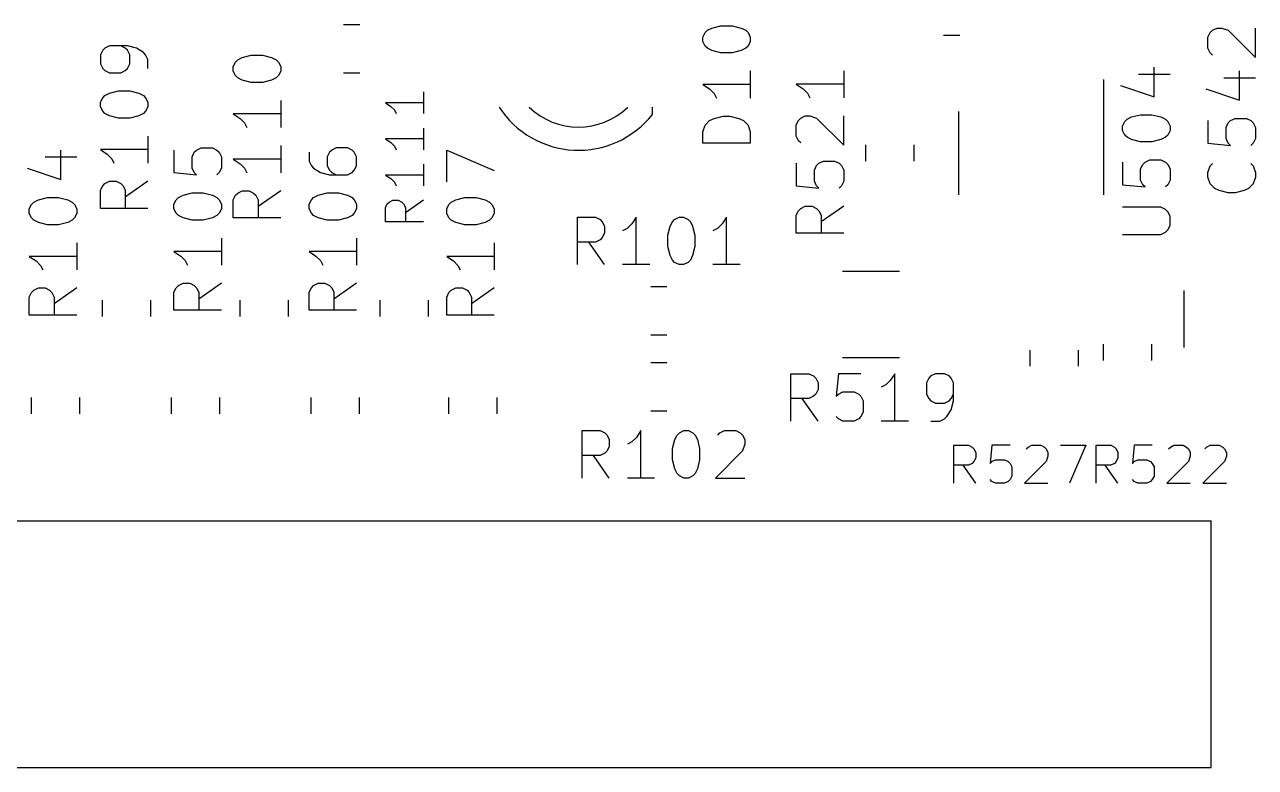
# Model space of a CAD drawing. Extents: x 51 to 209, y -132 to -32.
# Drawn here: x 78.47 to 104.42, y -130.64 to -114.97 of the extents above; entities that cross this region are included whole.
import ezdxf

# ---------------------------------------------------------------- set-up
doc = ezdxf.new("R2010")
doc.units = 0
doc.layers.add('BLACK', color=7, linetype='CONTINUOUS')

msp = doc.modelspace()

# ---------------------------------------------------------------- linework, layer by layer
at = {"layer": 'BLACK', "linetype": 'CONTINUOUS'}
for p, q in [((85.1947, -114.974), (85.5373, -114.974)), ((92.7684, -115.236), (92.816, -115.141)), ((92.816, -115.141), (92.8636, -115.094)), ((92.8636, -115.094), (92.9589, -115.046)), ((92.9589, -115.046), (93.1493, -114.998)), ((93.1493, -114.998), (93.3874, -114.998)), ((93.3874, -114.998), (93.5779, -115.046)), ((93.5779, -115.046), (93.6731, -115.094)), ((93.6731, -115.094), (93.7208, -115.141)), ((93.7208, -115.141), (93.7684, -115.236)), ((97.8447, -115.194), (98.1873, -115.194)), ((103.418, -115.236), (103.466, -115.141)), ((103.466, -115.141), (103.514, -115.094)), ((103.514, -115.094), (103.609, -115.046)), ((103.609, -115.046), (103.704, -115.046)), ((103.704, -115.046), (103.847, -115.094)), ((103.847, -115.094), (104.418, -115.665)), ((104.418, -115.665), (104.418, -115.046)), ((80.1636, -115.469), (80.116, -115.516)), ((80.2589, -115.421), (80.1636, -115.469)), ((80.6398, -115.421), (80.2589, -115.421)), ((80.5922, -115.469), (80.497, -115.421)), ((80.6398, -115.516), (80.5922, -115.469)), ((80.8303, -115.469), (80.6398, -115.421)), ((80.9731, -115.564), (80.8303, -115.469)), ((92.7684, -115.332), (92.7684, -115.236)), ((92.816, -115.427), (92.7684, -115.332)), ((92.8636, -115.474), (92.816, -115.427)), ((93.7208, -115.427), (93.6731, -115.474)), ((93.7684, -115.332), (93.7208, -115.427)), ((93.7684, -115.236), (93.7684, -115.332)), ((103.418, -115.474), (103.418, -115.236)), ((80.116, -115.516), (80.0684, -115.611)), ((80.0684, -115.611), (80.0684, -115.802)), ((80.6874, -115.611), (80.6398, -115.516)), ((80.6874, -115.802), (80.6874, -115.611)), ((81.0208, -115.611), (80.9731, -115.564)), ((81.0684, -115.707), (81.0208, -115.611)), ((81.0684, -115.897), (81.0684, -115.707)), ((82.916, -115.764), (82.9636, -115.716)), ((82.9636, -115.716), (83.0589, -115.669)), ((83.0589, -115.669), (83.2493, -115.621)), ((83.2493, -115.621), (83.4874, -115.621)), ((83.4874, -115.621), (83.6779, -115.669)), ((83.6779, -115.669), (83.7731, -115.716)), ((83.7731, -115.716), (83.8208, -115.764)), ((92.9589, -115.522), (92.8636, -115.474)), ((93.1493, -115.57), (92.9589, -115.522)), ((93.3874, -115.57), (93.1493, -115.57)), ((93.5779, -115.522), (93.3874, -115.57)), ((93.6731, -115.474), (93.5779, -115.522)), ((103.466, -115.57), (103.418, -115.474)), ((103.514, -115.617), (103.466, -115.57)), ((80.0684, -115.802), (80.116, -115.897)), ((80.116, -115.897), (80.1636, -115.945)), ((80.1636, -115.945), (80.2589, -115.992)), ((80.497, -115.992), (80.5922, -115.945)), ((80.5922, -115.945), (80.6398, -115.897)), ((80.6398, -115.897), (80.6874, -115.802)), ((82.8684, -115.859), (82.916, -115.764)), ((82.8684, -115.954), (82.8684, -115.859)), ((82.916, -116.049), (82.8684, -115.954)), ((83.8208, -115.764), (83.8684, -115.859)), ((83.8684, -115.954), (83.8208, -116.049)), ((83.8684, -115.859), (83.8684, -115.954)), ((93.7684, -115.951), (93.7684, -116.522)), ((95.7384, -115.946), (95.7384, -116.517)), ((102.285, -116.494), (102.285, -115.874)), ((104.085, -116.57), (104.085, -115.951)), ((80.2589, -115.992), (80.497, -115.992)), ((82.9636, -116.097), (82.916, -116.049)), ((83.0589, -116.145), (82.9636, -116.097)), ((83.2493, -116.192), (83.0589, -116.145)), ((83.4874, -116.192), (83.2493, -116.192)), ((83.6779, -116.145), (83.4874, -116.192)), ((83.7731, -116.097), (83.6779, -116.145)), ((83.8208, -116.049), (83.7731, -116.097)), ((85.1947, -115.994), (85.5373, -115.994)), ((93.7684, -116.236), (92.7684, -116.236)), ((92.7684, -116.236), (92.9112, -116.332)), ((95.7384, -116.232), (94.7384, -116.232)), ((94.7384, -116.232), (94.8812, -116.327)), ((101.226, -118.564), (101.226, -116.134)), ((101.952, -116.017), (102.618, -116.017)), ((103.752, -116.094), (104.418, -116.094)), ((80.116, -116.516), (80.1636, -116.469)), ((80.1636, -116.469), (80.2589, -116.421)), ((80.2589, -116.421), (80.4493, -116.373)), ((80.4493, -116.373), (80.6874, -116.373)), ((80.6874, -116.373), (80.8779, -116.421)), ((80.8779, -116.421), (80.9731, -116.469)), ((80.9731, -116.469), (81.0208, -116.516)), ((86.8779, -116.394), (86.8779, -116.851)), ((92.9112, -116.332), (93.0065, -116.427)), ((93.0065, -116.427), (93.0541, -116.522)), ((94.8812, -116.327), (94.9765, -116.422)), ((94.9765, -116.422), (95.0241, -116.517)), ((101.571, -116.255), (102.285, -116.494)), ((103.371, -116.332), (104.085, -116.57)), ((80.0684, -116.611), (80.116, -116.516)), ((80.0684, -116.707), (80.0684, -116.611)), ((80.116, -116.802), (80.0684, -116.707)), ((81.0208, -116.516), (81.0684, -116.611)), ((81.0684, -116.707), (81.0208, -116.802)), ((81.0684, -116.611), (81.0684, -116.707)), ((83.8684, -116.573), (83.8684, -117.145)), ((86.8779, -116.622), (86.0779, -116.622)), ((86.0779, -116.622), (86.1922, -116.698)), ((86.1922, -116.698), (86.2684, -116.774)), ((91.706, -116.87), (91.706, -116.714)), ((80.1636, -116.849), (80.116, -116.802)), ((80.2589, -116.897), (80.1636, -116.849)), ((80.4493, -116.945), (80.2589, -116.897)), ((80.6874, -116.945), (80.4493, -116.945)), ((80.8779, -116.897), (80.6874, -116.945)), ((80.9731, -116.849), (80.8779, -116.897)), ((81.0208, -116.802), (80.9731, -116.849)), ((83.8684, -116.859), (82.8684, -116.859)), ((82.8684, -116.859), (83.0112, -116.954)), ((83.0112, -116.954), (83.1065, -117.049)), ((86.2684, -116.774), (86.3065, -116.851)), ((92.816, -117.094), (92.9112, -116.998)), ((92.9112, -116.998), (93.0065, -116.951)), ((93.0065, -116.951), (93.197, -116.903)), ((93.197, -116.903), (93.3398, -116.903)), ((93.3398, -116.903), (93.5303, -116.951)), ((93.5303, -116.951), (93.6255, -116.998)), ((93.6255, -116.998), (93.7208, -117.094)), ((94.7384, -117.089), (94.786, -116.994)), ((94.786, -116.994), (94.8336, -116.946)), ((94.8336, -116.946), (94.9289, -116.898)), ((94.9289, -116.898), (95.0241, -116.898)), ((95.0241, -116.898), (95.167, -116.946)), ((95.167, -116.946), (95.7384, -117.517)), ((95.7384, -117.517), (95.7384, -116.898)), ((98.156, -116.804), (98.156, -118.564)), ((101.618, -117.113), (101.666, -117.017)), ((101.666, -117.017), (101.714, -116.97)), ((101.714, -116.97), (101.809, -116.922)), ((101.809, -116.922), (101.999, -116.874)), ((101.999, -116.874), (102.237, -116.874)), ((102.237, -116.874), (102.428, -116.922)), ((102.428, -116.922), (102.523, -116.97)), ((102.523, -116.97), (102.571, -117.017)), ((102.571, -117.017), (102.618, -117.113)), ((103.418, -116.998), (103.418, -117.474)), ((103.847, -117.046), (103.895, -116.998)), ((103.895, -116.998), (103.99, -116.951)), ((103.99, -116.951), (104.228, -116.951)), ((104.228, -116.951), (104.323, -116.998)), ((104.323, -116.998), (104.371, -117.046)), ((83.1065, -117.049), (83.1541, -117.145)), ((86.8779, -117.155), (86.8779, -117.613)), ((92.7684, -117.236), (92.816, -117.094)), ((92.7684, -117.474), (92.7684, -117.236)), ((93.7208, -117.094), (93.7684, -117.236)), ((93.7684, -117.236), (93.7684, -117.474)), ((94.7384, -117.327), (94.7384, -117.089)), ((101.618, -117.208), (101.618, -117.113)), ((101.666, -117.303), (101.618, -117.208)), ((102.618, -117.208), (102.571, -117.303)), ((102.618, -117.113), (102.618, -117.208)), ((103.799, -117.141), (103.847, -117.046)), ((103.799, -117.379), (103.799, -117.141)), ((104.371, -117.046), (104.418, -117.141)), ((104.418, -117.141), (104.418, -117.379)), ((81.0684, -117.326), (81.0684, -117.897)), ((83.8684, -117.526), (83.8684, -118.097)), ((86.8779, -117.384), (86.0779, -117.384)), ((86.0779, -117.384), (86.1922, -117.46)), ((86.1922, -117.46), (86.2684, -117.536)), ((86.2684, -117.536), (86.3065, -117.613)), ((93.7684, -117.474), (92.7684, -117.474)), ((94.786, -117.422), (94.7384, -117.327)), ((94.8336, -117.47), (94.786, -117.422)), ((96.206, -117.855), (96.206, -117.513)), ((97.226, -117.855), (97.226, -117.513)), ((101.714, -117.351), (101.666, -117.303)), ((101.809, -117.398), (101.714, -117.351)), ((101.999, -117.446), (101.809, -117.398)), ((102.237, -117.446), (101.999, -117.446)), ((102.428, -117.398), (102.237, -117.446)), ((102.523, -117.351), (102.428, -117.398)), ((102.571, -117.303), (102.523, -117.351)), ((103.418, -117.474), (103.895, -117.522)), ((103.847, -117.474), (103.799, -117.379)), ((103.895, -117.522), (103.847, -117.474)), ((104.371, -117.474), (104.323, -117.522)), ((104.418, -117.379), (104.371, -117.474)), ((78.9017, -117.766), (79.5684, -117.766)), ((79.235, -118.242), (79.235, -117.623)), ((81.0684, -117.611), (80.0684, -117.611)), ((80.0684, -117.611), (80.2112, -117.707)), ((80.2112, -117.707), (80.3065, -117.802)), ((80.3065, -117.802), (80.3541, -117.897)), ((81.6184, -117.619), (81.6184, -118.095)), ((81.9993, -117.761), (82.047, -117.666)), ((81.9993, -117.999), (81.9993, -117.761)), ((82.047, -117.666), (82.0946, -117.619)), ((82.0946, -117.619), (82.1898, -117.571)), ((82.1898, -117.571), (82.4279, -117.571)), ((82.4279, -117.571), (82.5231, -117.619)), ((82.5231, -117.619), (82.5708, -117.666)), ((82.5708, -117.666), (82.6184, -117.761)), ((82.6184, -117.761), (82.6184, -117.999)), ((84.4684, -117.666), (84.4684, -117.857)), ((84.897, -117.666), (84.8493, -117.761)), ((84.8493, -117.761), (84.8493, -117.952)), ((84.9446, -117.619), (84.897, -117.666)), ((85.0398, -117.571), (84.9446, -117.619)), ((85.2779, -117.571), (85.0398, -117.571)), ((85.3731, -117.619), (85.2779, -117.571)), ((85.4208, -117.666), (85.3731, -117.619)), ((85.4684, -117.761), (85.4208, -117.666)), ((85.4684, -117.952), (85.4684, -117.761)), ((87.3684, -118.29), (87.3684, -117.623)), ((87.3684, -117.623), (88.3684, -118.052)), ((78.5208, -118.004), (79.235, -118.242)), ((82.047, -118.095), (81.9993, -117.999)), ((82.6184, -117.999), (82.5708, -118.095)), ((83.8684, -117.811), (82.8684, -117.811)), ((82.8684, -117.811), (83.0112, -117.907)), ((83.0112, -117.907), (83.1065, -118.002)), ((83.1065, -118.002), (83.1541, -118.097)), ((84.4684, -117.857), (84.516, -117.952)), ((84.516, -117.952), (84.5636, -117.999)), ((84.5636, -117.999), (84.7065, -118.095)), ((84.8493, -117.952), (84.897, -118.047)), ((84.897, -118.047), (84.9446, -118.095)), ((85.3731, -118.095), (85.4208, -118.047)), ((85.4208, -118.047), (85.4684, -117.952)), ((86.8779, -117.917), (86.8779, -118.374)), ((94.7384, -117.898), (94.7384, -118.374)), ((95.1193, -118.041), (95.167, -117.946)), ((95.1193, -118.279), (95.1193, -118.041)), ((95.167, -117.946), (95.2146, -117.898)), ((95.2146, -117.898), (95.3098, -117.851)), ((95.3098, -117.851), (95.5479, -117.851)), ((95.5479, -117.851), (95.6431, -117.898)), ((95.6431, -117.898), (95.6908, -117.946)), ((95.6908, -117.946), (95.7384, -118.041)), ((95.7384, -118.041), (95.7384, -118.279)), ((101.618, -117.874), (101.618, -118.351)), ((101.999, -118.017), (102.047, -117.922)), ((101.999, -118.255), (101.999, -118.017)), ((102.047, -117.922), (102.095, -117.874)), ((102.095, -117.874), (102.19, -117.827)), ((102.19, -117.827), (102.428, -117.827)), ((102.428, -117.827), (102.523, -117.874)), ((102.523, -117.874), (102.571, -117.922)), ((102.571, -117.922), (102.618, -118.017)), ((102.618, -118.017), (102.618, -118.255)), ((103.418, -118.094), (103.466, -117.951)), ((103.466, -117.951), (103.514, -117.903)), ((104.323, -117.903), (104.371, -117.951)), ((104.371, -117.951), (104.418, -118.094)), ((80.1636, -118.326), (80.2589, -118.278)), ((80.2589, -118.278), (80.4017, -118.278)), ((80.4017, -118.278), (80.497, -118.326)), ((81.0684, -118.278), (80.5922, -118.611)), ((81.6184, -118.095), (82.0946, -118.142)), ((82.0946, -118.142), (82.047, -118.095)), ((82.5708, -118.095), (82.5231, -118.142)), ((84.7065, -118.095), (84.897, -118.142)), ((84.897, -118.142), (85.2779, -118.142)), ((84.9446, -118.095), (85.0398, -118.142)), ((85.2779, -118.142), (85.3731, -118.095)), ((86.8779, -118.146), (86.0779, -118.146)), ((86.0779, -118.146), (86.1922, -118.222)), ((86.1922, -118.222), (86.2684, -118.298)), ((86.2684, -118.298), (86.3065, -118.374)), ((95.167, -118.374), (95.1193, -118.279)), ((95.7384, -118.279), (95.6908, -118.374)), ((102.047, -118.351), (101.999, -118.255)), ((102.618, -118.255), (102.571, -118.351)), ((103.418, -118.189), (103.418, -118.094)), ((103.466, -118.332), (103.418, -118.189)), ((104.418, -118.189), (104.371, -118.332)), ((104.418, -118.094), (104.418, -118.189)), ((80.0684, -118.469), (80.116, -118.373)), ((80.0684, -118.849), (80.0684, -118.469)), ((80.116, -118.373), (80.1636, -118.326)), ((80.497, -118.326), (80.5446, -118.373)), ((80.5446, -118.373), (80.5922, -118.469)), ((80.5922, -118.469), (80.5922, -118.849)), ((81.7136, -118.619), (81.8089, -118.571)), ((81.8089, -118.571), (81.9993, -118.523)), ((81.9993, -118.523), (82.2374, -118.523)), ((82.2374, -118.523), (82.4279, -118.571)), ((82.4279, -118.571), (82.5231, -118.619)), ((82.8684, -118.669), (82.916, -118.573)), ((82.916, -118.573), (82.9636, -118.526)), ((82.9636, -118.526), (83.0589, -118.478)), ((83.0589, -118.478), (83.2017, -118.478)), ((83.2017, -118.478), (83.297, -118.526)), ((83.297, -118.526), (83.3446, -118.573)), ((83.3446, -118.573), (83.3922, -118.669)), ((83.8684, -118.478), (83.3922, -118.811)), ((84.5636, -118.619), (84.6589, -118.571)), ((84.6589, -118.571), (84.8493, -118.523)), ((84.8493, -118.523), (85.0874, -118.523)), ((85.0874, -118.523), (85.2779, -118.571)), ((85.2779, -118.571), (85.3731, -118.619)), ((94.7384, -118.374), (95.2146, -118.422)), ((95.2146, -118.422), (95.167, -118.374)), ((95.6908, -118.374), (95.6431, -118.422)), ((101.618, -118.351), (102.095, -118.398)), ((102.095, -118.398), (102.047, -118.351)), ((102.571, -118.351), (102.523, -118.398)), ((103.561, -118.427), (103.466, -118.332)), ((103.656, -118.474), (103.561, -118.427)), ((103.847, -118.522), (103.656, -118.474)), ((103.99, -118.522), (103.847, -118.522)), ((104.18, -118.474), (103.99, -118.522)), ((104.276, -118.427), (104.18, -118.474)), ((104.371, -118.332), (104.276, -118.427)), ((78.5684, -118.861), (78.616, -118.766)), ((78.616, -118.766), (78.6636, -118.719)), ((78.6636, -118.719), (78.7589, -118.671)), ((78.7589, -118.671), (78.9493, -118.623)), ((78.9493, -118.623), (79.1874, -118.623)), ((79.1874, -118.623), (79.3779, -118.671)), ((79.3779, -118.671), (79.4731, -118.719)), ((79.4731, -118.719), (79.5208, -118.766)), ((79.5208, -118.766), (79.5684, -118.861)), ((81.6184, -118.761), (81.666, -118.666)), ((81.6184, -118.857), (81.6184, -118.761)), ((81.666, -118.666), (81.7136, -118.619)), ((82.5231, -118.619), (82.5708, -118.666)), ((82.5708, -118.666), (82.6184, -118.761)), ((82.6184, -118.761), (82.6184, -118.857)), ((82.8684, -119.049), (82.8684, -118.669)), ((83.3922, -118.669), (83.3922, -119.049)), ((84.4684, -118.761), (84.516, -118.666)), ((84.4684, -118.857), (84.4684, -118.761)), ((84.516, -118.666), (84.5636, -118.619)), ((85.3731, -118.619), (85.4208, -118.666)), ((85.4208, -118.666), (85.4684, -118.761)), ((85.4684, -118.761), (85.4684, -118.857)), ((86.0779, -118.832), (86.116, -118.755)), ((86.0779, -119.136), (86.0779, -118.832)), ((86.116, -118.755), (86.1541, -118.717)), ((86.1541, -118.717), (86.2303, -118.679)), ((86.2303, -118.679), (86.3446, -118.679)), ((86.3446, -118.679), (86.4208, -118.717)), ((86.4208, -118.717), (86.4589, -118.755)), ((86.4589, -118.755), (86.497, -118.832)), ((86.8779, -118.679), (86.497, -118.946)), ((86.497, -118.832), (86.497, -119.136)), ((87.3684, -118.861), (87.416, -118.766)), ((87.416, -118.766), (87.4636, -118.719)), ((87.4636, -118.719), (87.5589, -118.671)), ((87.5589, -118.671), (87.7493, -118.623)), ((87.7493, -118.623), (87.9874, -118.623)), ((87.9874, -118.623), (88.1779, -118.671)), ((88.1779, -118.671), (88.2731, -118.719)), ((88.2731, -118.719), (88.3208, -118.766)), ((88.3208, -118.766), (88.3684, -118.861)), ((94.8336, -118.851), (94.9289, -118.803)), ((94.9289, -118.803), (95.0717, -118.803)), ((95.0717, -118.803), (95.167, -118.851)), ((95.7384, -118.803), (95.2622, -119.136)), ((102.428, -118.827), (101.618, -118.827)), ((102.523, -118.874), (102.428, -118.827)), ((78.5684, -118.957), (78.5684, -118.861)), ((78.616, -119.052), (78.5684, -118.957)), ((78.6636, -119.099), (78.616, -119.052)), ((78.7589, -119.147), (78.6636, -119.099)), ((79.4731, -119.099), (79.3779, -119.147)), ((79.5208, -119.052), (79.4731, -119.099)), ((79.5684, -118.957), (79.5208, -119.052)), ((79.5684, -118.861), (79.5684, -118.957)), ((81.0684, -118.849), (80.0684, -118.849)), ((81.666, -118.952), (81.6184, -118.857)), ((81.7136, -118.999), (81.666, -118.952)), ((81.8089, -119.047), (81.7136, -118.999)), ((81.9993, -119.095), (81.8089, -119.047)), ((82.2374, -119.095), (81.9993, -119.095)), ((82.4279, -119.047), (82.2374, -119.095)), ((82.5231, -118.999), (82.4279, -119.047)), ((82.5708, -118.952), (82.5231, -118.999)), ((82.6184, -118.857), (82.5708, -118.952)), ((83.8684, -119.049), (82.8684, -119.049)), ((84.516, -118.952), (84.4684, -118.857)), ((84.5636, -118.999), (84.516, -118.952)), ((84.6589, -119.047), (84.5636, -118.999)), ((84.8493, -119.095), (84.6589, -119.047)), ((85.0874, -119.095), (84.8493, -119.095)), ((85.2779, -119.047), (85.0874, -119.095)), ((85.3731, -118.999), (85.2779, -119.047)), ((85.4208, -118.952), (85.3731, -118.999)), ((85.4684, -118.857), (85.4208, -118.952)), ((87.3684, -118.957), (87.3684, -118.861)), ((87.416, -119.052), (87.3684, -118.957)), ((87.4636, -119.099), (87.416, -119.052)), ((87.5589, -119.147), (87.4636, -119.099)), ((88.2731, -119.099), (88.1779, -119.147)), ((88.3208, -119.052), (88.2731, -119.099)), ((88.3684, -118.957), (88.3208, -119.052)), ((88.3684, -118.861), (88.3684, -118.957)), ((90.1255, -120.036), (90.1255, -119.036)), ((90.1255, -119.036), (90.5065, -119.036)), ((90.5065, -119.036), (90.6017, -119.084)), ((90.6017, -119.084), (90.6493, -119.132)), ((91.3636, -119.036), (91.2684, -119.179)), ((91.3636, -120.036), (91.3636, -119.036)), ((92.1255, -119.132), (92.1731, -119.084)), ((92.1731, -119.084), (92.2684, -119.036)), ((92.2684, -119.036), (92.3636, -119.036)), ((92.3636, -119.036), (92.4589, -119.084)), ((92.4589, -119.084), (92.5065, -119.132)), ((93.2684, -119.036), (93.1731, -119.179)), ((93.2684, -120.036), (93.2684, -119.036)), ((94.7384, -118.994), (94.786, -118.898)), ((94.7384, -119.374), (94.7384, -118.994)), ((94.786, -118.898), (94.8336, -118.851)), ((95.167, -118.851), (95.2146, -118.898)), ((95.2146, -118.898), (95.2622, -118.994)), ((95.2622, -118.994), (95.2622, -119.374)), ((102.571, -118.922), (102.523, -118.874)), ((102.618, -119.017), (102.571, -118.922)), ((102.618, -119.208), (102.618, -119.017)), ((78.9493, -119.195), (78.7589, -119.147)), ((79.1874, -119.195), (78.9493, -119.195)), ((79.3779, -119.147), (79.1874, -119.195)), ((86.8779, -119.136), (86.0779, -119.136)), ((87.7493, -119.195), (87.5589, -119.147)), ((87.9874, -119.195), (87.7493, -119.195)), ((88.1779, -119.147), (87.9874, -119.195)), ((90.6493, -119.132), (90.697, -119.227)), ((90.697, -119.227), (90.697, -119.37)), ((91.1731, -119.274), (91.0779, -119.322)), ((91.2684, -119.179), (91.1731, -119.274)), ((92.0303, -119.417), (92.0779, -119.227)), ((92.0779, -119.227), (92.1255, -119.132)), ((92.5065, -119.132), (92.5541, -119.227)), ((92.5541, -119.227), (92.6017, -119.417)), ((93.0779, -119.274), (92.9827, -119.322)), ((93.1731, -119.179), (93.0779, -119.274)), ((102.428, -119.398), (102.523, -119.351)), ((102.523, -119.351), (102.571, -119.303)), ((102.571, -119.303), (102.618, -119.208)), ((79.5684, -119.576), (79.5684, -120.147)), ((82.6184, -119.476), (82.6184, -120.047)), ((85.4684, -119.476), (85.4684, -120.047)), ((88.3684, -119.576), (88.3684, -120.147)), ((90.5065, -119.56), (90.1255, -119.56)), ((90.697, -120.036), (90.3636, -119.56)), ((90.6017, -119.513), (90.5065, -119.56)), ((90.6493, -119.465), (90.6017, -119.513)), ((90.697, -119.37), (90.6493, -119.465)), ((92.0303, -119.655), (92.0303, -119.417)), ((92.6017, -119.417), (92.6017, -119.655)), ((95.7384, -119.374), (94.7384, -119.374)), ((101.618, -119.398), (102.428, -119.398)), ((79.5684, -119.861), (78.5684, -119.861)), ((78.5684, -119.861), (78.7112, -119.957)), ((82.6184, -119.761), (81.6184, -119.761)), ((81.6184, -119.761), (81.7612, -119.857)), ((81.7612, -119.857), (81.8565, -119.952)), ((85.4684, -119.761), (84.4684, -119.761)), ((84.4684, -119.761), (84.6112, -119.857)), ((84.6112, -119.857), (84.7065, -119.952)), ((88.3684, -119.861), (87.3684, -119.861)), ((87.3684, -119.861), (87.5112, -119.957)), ((92.0779, -119.846), (92.0303, -119.655)), ((92.1255, -119.941), (92.0779, -119.846)), ((92.5541, -119.846), (92.5065, -119.941)), ((92.6017, -119.655), (92.5541, -119.846)), ((78.7112, -119.957), (78.8065, -120.052)), ((78.8065, -120.052), (78.8541, -120.147)), ((81.8565, -119.952), (81.9041, -120.047)), ((84.7065, -119.952), (84.7541, -120.047)), ((87.5112, -119.957), (87.6065, -120.052)), ((87.6065, -120.052), (87.6541, -120.147)), ((91.6493, -120.036), (91.0779, -120.036)), ((92.1731, -119.989), (92.1255, -119.941)), ((92.2684, -120.036), (92.1731, -119.989)), ((92.3636, -120.036), (92.2684, -120.036)), ((92.4589, -119.989), (92.3636, -120.036)), ((92.5065, -119.941), (92.4589, -119.989)), ((93.5541, -120.036), (92.9827, -120.036)), ((95.7139, -120.174), (96.9181, -120.174)), ((78.5684, -120.719), (78.616, -120.623)), ((78.616, -120.623), (78.6636, -120.576)), ((78.6636, -120.576), (78.7589, -120.528)), ((78.7589, -120.528), (78.9017, -120.528)), ((78.9017, -120.528), (78.997, -120.576)), ((78.997, -120.576), (79.0446, -120.623)), ((79.0446, -120.623), (79.0922, -120.719)), ((79.5684, -120.528), (79.0922, -120.861)), ((81.6184, -120.619), (81.666, -120.523)), ((81.6184, -120.999), (81.6184, -120.619)), ((81.666, -120.523), (81.7136, -120.476)), ((81.7136, -120.476), (81.8089, -120.428)), ((81.8089, -120.428), (81.9517, -120.428)), ((81.9517, -120.428), (82.047, -120.476)), ((82.047, -120.476), (82.0946, -120.523)), ((82.0946, -120.523), (82.1422, -120.619)), ((82.6184, -120.428), (82.1422, -120.761)), ((82.1422, -120.619), (82.1422, -120.999)), ((84.4684, -120.619), (84.516, -120.523)), ((84.4684, -120.999), (84.4684, -120.619)), ((84.516, -120.523), (84.5636, -120.476)), ((84.5636, -120.476), (84.6589, -120.428)), ((84.6589, -120.428), (84.8017, -120.428)), ((84.8017, -120.428), (84.897, -120.476)), ((84.897, -120.476), (84.9446, -120.523)), ((84.9446, -120.523), (84.9922, -120.619)), ((85.4684, -120.428), (84.9922, -120.761)), ((84.9922, -120.619), (84.9922, -120.999)), ((87.3684, -120.719), (87.416, -120.623)), ((87.416, -120.623), (87.4636, -120.576)), ((87.4636, -120.576), (87.5589, -120.528)), ((87.5589, -120.528), (87.7017, -120.528)), ((87.7017, -120.528), (87.797, -120.576)), ((87.797, -120.576), (87.8446, -120.623)), ((87.8446, -120.623), (87.8922, -120.719)), ((88.3684, -120.528), (87.8922, -120.861)), ((91.6697, -120.499), (92.0123, -120.499)), ((102.906, -120.582), (102.906, -121.786)), ((78.5684, -121.099), (78.5684, -120.719)), ((79.0922, -120.719), (79.0922, -121.099)), ((80.106, -120.788), (80.106, -121.13)), ((81.126, -120.788), (81.126, -121.13)), ((83.006, -120.788), (83.006, -121.13)), ((84.026, -120.788), (84.026, -121.13)), ((85.956, -120.788), (85.956, -121.13)), ((86.976, -120.788), (86.976, -121.13)), ((87.3684, -121.099), (87.3684, -120.719)), ((87.8922, -120.719), (87.8922, -121.099)), ((79.5684, -121.099), (78.5684, -121.099)), ((82.6184, -120.999), (81.6184, -120.999)), ((85.4684, -120.999), (84.4684, -120.999)), ((88.3684, -121.099), (87.3684, -121.099)), ((91.6697, -121.519), (92.0123, -121.519)), ((99.671, -122.18), (99.671, -121.838)), ((100.691, -122.18), (100.691, -121.838)), ((101.206, -121.713), (101.206, -122.055)), ((102.226, -121.713), (102.226, -122.055)), ((91.6697, -122.099), (92.0123, -122.099)), ((95.7139, -121.994), (96.9181, -121.994)), ((94.6255, -123.336), (94.6255, -122.336)), ((94.6255, -122.336), (95.0065, -122.336)), ((95.0065, -122.336), (95.1017, -122.384)), ((95.1017, -122.384), (95.1493, -122.432)), ((95.1493, -122.432), (95.197, -122.527)), ((95.6255, -122.336), (95.5779, -122.813)), ((96.1017, -122.336), (95.6255, -122.336)), ((96.816, -122.336), (96.7208, -122.479)), ((96.816, -123.336), (96.816, -122.336)), ((97.5303, -122.432), (97.4827, -122.527)), ((97.5779, -122.384), (97.5303, -122.432)), ((97.6731, -122.336), (97.5779, -122.384)), ((97.8636, -122.336), (97.6731, -122.336)), ((97.9589, -122.384), (97.8636, -122.336)), ((98.0065, -122.432), (97.9589, -122.384)), ((98.0541, -122.527), (98.0065, -122.432)), ((95.197, -122.67), (95.1493, -122.765)), ((95.197, -122.527), (95.197, -122.67)), ((95.6255, -122.765), (95.7208, -122.717)), ((95.7208, -122.717), (95.9589, -122.717)), ((95.9589, -122.717), (96.0541, -122.765)), ((96.6255, -122.574), (96.5303, -122.622)), ((96.7208, -122.479), (96.6255, -122.574)), ((97.4827, -122.527), (97.4827, -122.765)), ((98.0541, -122.908), (98.0541, -122.527)), ((78.606, -122.838), (78.606, -123.18)), ((79.626, -122.838), (79.626, -123.18)), ((81.556, -122.838), (81.556, -123.18)), ((82.576, -122.838), (82.576, -123.18)), ((84.506, -122.838), (84.506, -123.18)), ((85.526, -122.838), (85.526, -123.18)), ((87.406, -122.838), (87.406, -123.18)), ((88.426, -122.838), (88.426, -123.18)), ((95.0065, -122.86), (94.6255, -122.86)), ((95.197, -123.336), (94.8636, -122.86)), ((95.1017, -122.813), (95.0065, -122.86)), ((95.1493, -122.765), (95.1017, -122.813)), ((95.5779, -122.813), (95.6255, -122.765)), ((96.0541, -122.765), (96.1017, -122.813)), ((96.1017, -122.813), (96.1493, -122.908)), ((96.1493, -122.908), (96.1493, -123.146)), ((97.4827, -122.765), (97.5303, -122.86)), ((97.5303, -122.86), (97.5779, -122.908)), ((97.5779, -122.908), (97.6731, -122.955)), ((97.6731, -122.955), (97.8636, -122.955)), ((97.8636, -122.955), (97.9589, -122.908)), ((97.9589, -122.908), (98.0065, -122.86)), ((98.0065, -122.86), (98.0541, -122.765)), ((98.0065, -123.098), (98.0541, -122.908)), ((91.6697, -123.119), (92.0123, -123.119)), ((95.6255, -123.289), (95.5779, -123.241)), ((96.1017, -123.241), (96.0541, -123.289)), ((96.1493, -123.146), (96.1017, -123.241)), ((97.8636, -123.289), (97.9112, -123.241)), ((97.9112, -123.241), (98.0065, -123.098)), ((95.7208, -123.336), (95.6255, -123.289)), ((95.9589, -123.336), (95.7208, -123.336)), ((96.0541, -123.289), (95.9589, -123.336)), ((97.1017, -123.336), (96.5303, -123.336)), ((97.5779, -123.336), (97.7684, -123.336)), ((97.7684, -123.336), (97.8636, -123.289)), ((90.2255, -124.536), (90.2255, -123.536)), ((90.2255, -123.536), (90.6065, -123.536)), ((90.6065, -123.536), (90.7017, -123.584)), ((90.7017, -123.584), (90.7493, -123.632)), ((90.7493, -123.632), (90.797, -123.727)), ((90.797, -123.727), (90.797, -123.87)), ((91.3684, -123.679), (91.2731, -123.774)), ((91.4636, -123.536), (91.3684, -123.679)), ((91.4636, -124.536), (91.4636, -123.536)), ((92.1303, -123.917), (92.1779, -123.727)), ((92.1779, -123.727), (92.2255, -123.632)), ((92.2255, -123.632), (92.2731, -123.584)), ((92.2731, -123.584), (92.3684, -123.536)), ((92.3684, -123.536), (92.4636, -123.536)), ((92.4636, -123.536), (92.5589, -123.584)), ((92.5589, -123.584), (92.6065, -123.632)), ((92.6065, -123.632), (92.6541, -123.727)), ((92.6541, -123.727), (92.7017, -123.917)), ((93.0827, -123.632), (93.1303, -123.584)), ((93.1303, -123.584), (93.2255, -123.536)), ((93.2255, -123.536), (93.4636, -123.536)), ((93.4636, -123.536), (93.5589, -123.584)), ((93.5589, -123.584), (93.6065, -123.632)), ((93.6065, -123.632), (93.6541, -123.727)), ((93.6541, -123.727), (93.6541, -123.822)), ((90.7017, -124.013), (90.6065, -124.06)), ((90.7493, -123.965), (90.7017, -124.013)), ((90.797, -123.87), (90.7493, -123.965)), ((91.2731, -123.774), (91.1779, -123.822)), ((92.1303, -124.155), (92.1303, -123.917)), ((92.7017, -123.917), (92.7017, -124.155)), ((93.6065, -123.965), (93.035, -124.536)), ((93.6541, -123.822), (93.6065, -123.965)), ((98.0636, -124.646), (98.0636, -123.846)), ((98.0636, -123.846), (98.3684, -123.846)), ((98.3684, -123.846), (98.4446, -123.884)), ((98.4446, -123.884), (98.4827, -123.922)), ((98.4827, -123.922), (98.5208, -123.998)), ((98.5208, -123.998), (98.5208, -124.113)), ((98.8636, -123.846), (98.8255, -124.227)), ((99.2446, -123.846), (98.8636, -123.846)), ((99.5874, -123.922), (99.6255, -123.884)), ((99.6255, -123.884), (99.7017, -123.846)), ((99.7017, -123.846), (99.8922, -123.846)), ((99.8922, -123.846), (99.9684, -123.884)), ((99.9684, -123.884), (100.006, -123.922)), ((100.006, -123.922), (100.045, -123.998)), ((100.045, -123.998), (100.045, -124.074)), ((100.311, -123.846), (100.845, -123.846)), ((100.845, -123.846), (100.502, -124.646)), ((101.064, -124.646), (101.064, -123.846)), ((101.064, -123.846), (101.368, -123.846)), ((101.368, -123.846), (101.445, -123.884)), ((101.445, -123.884), (101.483, -123.922)), ((101.483, -123.922), (101.521, -123.998)), ((101.521, -123.998), (101.521, -124.113)), ((101.864, -123.846), (101.826, -124.227)), ((102.245, -123.846), (101.864, -123.846)), ((102.587, -123.922), (102.626, -123.884)), ((102.626, -123.884), (102.702, -123.846)), ((102.702, -123.846), (102.892, -123.846)), ((102.892, -123.846), (102.968, -123.884)), ((102.968, -123.884), (103.006, -123.922)), ((103.006, -123.922), (103.045, -123.998)), ((103.045, -123.998), (103.045, -124.074)), ((103.349, -123.922), (103.387, -123.884)), ((103.387, -123.884), (103.464, -123.846)), ((103.464, -123.846), (103.654, -123.846)), ((103.654, -123.846), (103.73, -123.884)), ((103.73, -123.884), (103.768, -123.922)), ((103.768, -123.922), (103.806, -123.998)), ((103.806, -123.998), (103.806, -124.074)), ((90.6065, -124.06), (90.2255, -124.06)), ((90.797, -124.536), (90.4636, -124.06)), ((92.1779, -124.346), (92.1303, -124.155)), ((92.7017, -124.155), (92.6541, -124.346)), ((98.3684, -124.265), (98.0636, -124.265)), ((98.5208, -124.646), (98.2541, -124.265)), ((98.4446, -124.227), (98.3684, -124.265)), ((98.4827, -124.189), (98.4446, -124.227)), ((98.5208, -124.113), (98.4827, -124.189)), ((98.8255, -124.227), (98.8636, -124.189)), ((98.8636, -124.189), (98.9398, -124.151)), ((98.9398, -124.151), (99.1303, -124.151)), ((99.1303, -124.151), (99.2065, -124.189)), ((99.2065, -124.189), (99.2446, -124.227)), ((99.2446, -124.227), (99.2827, -124.303)), ((100.006, -124.189), (99.5493, -124.646)), ((100.045, -124.074), (100.006, -124.189)), ((101.368, -124.265), (101.064, -124.265)), ((101.521, -124.646), (101.254, -124.265)), ((101.445, -124.227), (101.368, -124.265)), ((101.483, -124.189), (101.445, -124.227)), ((101.521, -124.113), (101.483, -124.189)), ((101.826, -124.227), (101.864, -124.189)), ((101.864, -124.189), (101.94, -124.151)), ((101.94, -124.151), (102.13, -124.151)), ((102.13, -124.151), (102.206, -124.189)), ((102.206, -124.189), (102.245, -124.227)), ((102.245, -124.227), (102.283, -124.303)), ((103.006, -124.189), (102.549, -124.646)), ((103.045, -124.074), (103.006, -124.189)), ((103.768, -124.189), (103.311, -124.646)), ((103.806, -124.074), (103.768, -124.189)), ((91.7493, -124.536), (91.1779, -124.536)), ((92.2255, -124.441), (92.1779, -124.346)), ((92.2731, -124.489), (92.2255, -124.441)), ((92.3684, -124.536), (92.2731, -124.489)), ((92.4636, -124.536), (92.3684, -124.536)), ((92.5589, -124.489), (92.4636, -124.536)), ((92.6065, -124.441), (92.5589, -124.489)), ((92.6541, -124.346), (92.6065, -124.441)), ((93.035, -124.536), (93.6541, -124.536)), ((99.2827, -124.494), (99.2446, -124.57)), ((99.2827, -124.303), (99.2827, -124.494)), ((102.283, -124.494), (102.245, -124.57)), ((102.283, -124.303), (102.283, -124.494)), ((98.8636, -124.608), (98.8255, -124.57)), ((98.9398, -124.646), (98.8636, -124.608)), ((99.1303, -124.646), (98.9398, -124.646)), ((99.2065, -124.608), (99.1303, -124.646)), ((99.2446, -124.57), (99.2065, -124.608)), ((99.5493, -124.646), (100.045, -124.646)), ((101.864, -124.608), (101.826, -124.57)), ((101.94, -124.646), (101.864, -124.608)), ((102.13, -124.646), (101.94, -124.646)), ((102.206, -124.608), (102.13, -124.646)), ((102.245, -124.57), (102.206, -124.608)), ((102.549, -124.646), (103.045, -124.646)), ((103.311, -124.646), (103.806, -124.646)), ((60.186, -125.439), (103.486, -125.439)), ((103.486, -130.639), (103.486, -125.439)), ((62.786, -130.639), (103.486, -130.639))]:
    msp.add_line(p, q, dxfattribs=at)
at = {"layer": 'BLACK'}
for radius, start, end in [(1.99, -147.179, -38.3791), (1.5, -133.954, -46.0545)]:
    msp.add_arc((90.146, -115.634), radius, start, end, dxfattribs=at)

doc.saveas('drawing.dxf')
